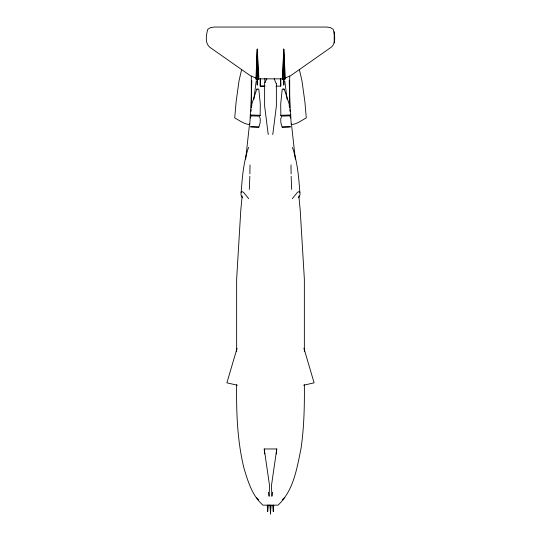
<?xml version="1.0" encoding="UTF-8"?>
<svg xmlns="http://www.w3.org/2000/svg" width="541" height="541" viewBox="0 0 541 541"><rect width="100%" height="100%" fill="white"/><g stroke="black" fill="none" stroke-linecap="round" stroke-linejoin="round"><path stroke-width="0.81" d="M284.634 78.222L290.483 75.808L331.302 47.175C336.292 42.976 334.723 34.793 333.222 29.356L330.524 27.665L326.838 27.05L214.162 27.05L210.476 27.665L207.778 29.356C206.277 34.793 204.708 42.976 209.698 47.175L250.517 75.808L256.366 78.222M290.99 164.89L291.099 173.85M248.596 147.341C243.274 162.537 242.118 178.943 240.975 194.909L242.348 197.769M267.863 505.24L267.667 511.522L267.268 505.24M273.536 505.24L273.333 511.522L272.941 505.24M264.772 86.134L260.221 86.12L260.295 78.519M260.262 86.134L260.329 78.533M270.73 505.362L270.5 513.95L270.04 505.362M268.059 505.24L267.667 511.522L267.464 505.24M273.732 505.24L273.333 511.522L273.137 505.24M280.847 115.409L280.705 104.055L282.219 89.123L284.208 89.103L289.083 103.764M270.96 505.362L270.5 513.95L270.27 505.362M249.847 176.292L249.313 189.472M249.901 173.85L250.01 164.89M251.802 80.636L251.166 101.769L249.766 124.504C244.214 124.41 239.514 120.393 234.72 117.911L236.113 101.769L239.068 80.636L241.658 69.451M269.12 496.53L269.519 485.453L264.224 448.962L276.776 448.962L276.275 453.96M258.226 79.216L257.259 49.143L255.9 79.216L258.625 79.216L258.801 76.768L257.259 49.143L256.299 79.216M284.701 79.216L283.741 49.143L282.375 79.216L285.1 79.216L285.276 76.768L283.741 49.143L282.774 79.216M242.152 195.991L240.792 210.246L236.647 279.095L236.647 351.745M245.668 159.088L249.557 123.869M272.076 495.651L272.414 492.317M250.26 117.999L250.564 115.483M251.071 111.29L251.267 109.613M251.47 107.936L251.876 104.582M253.857 99.395L256.197 81.028M276.776 448.962L271.481 485.453L271.88 496.53M258.869 127.108L250.598 126.824L258.869 127.108L260.12 122.841L260.289 119.04L259.349 116.132L251.078 115.842L251.484 115.99M237.086 348.201L226.895 382.832L237.323 385.219M266.503 79.655L266.754 78.864L264.623 83.287L264.623 106.016L268.167 134.141L268.715 134.141M251.917 103.764L256.792 89.103L258.781 89.123L260.295 104.055L260.153 115.409M298.652 197.769L300.025 194.909C298.882 178.943 297.726 162.537 292.404 147.341M292.316 198.696L297.394 192.407L299.092 191.5L300.012 192.312M236.647 384.692C236.302 412.756 237.276 441.064 244.032 468.432C248.042 481.632 252.187 495.779 262.967 505.159L278.033 505.159C293.547 490.721 296.935 468.411 301.006 448.617C304.096 427.451 304.569 406.048 304.353 384.692M282.402 499.783L284.674 497.402M284.181 89.123L283.43 89.17M240.988 192.312L241.908 191.5L243.606 192.407L248.684 198.696M289.523 115.99L289.922 115.842L281.651 116.132L280.711 119.04L280.88 122.841L282.132 127.108L290.402 126.824L282.132 127.108M280.549 115.328L290.943 114.956L290.416 115.145M303.677 385.219L314.105 382.832L303.914 348.201M276.032 86.127L280.779 86.12L280.705 78.519M258.497 78.851L282.503 78.851M272.285 134.141L272.833 134.141L276.377 106.016L276.377 83.287M260.221 86.12L264.968 86.127M268.823 505.193L270.5 505.193M257.32 89.164L256.819 89.123M260.451 115.328L250.057 114.956L250.584 115.145M256.326 497.402L258.598 499.783M276.005 83.287L274.246 78.864L274.497 79.655M299.342 69.451L301.932 80.636L304.887 101.769L306.28 117.911C301.486 120.393 296.786 124.41 291.234 124.504L289.834 101.769L289.198 80.636M284.803 81.028L287.143 99.395M289.124 104.582L289.53 107.936M289.733 109.613L289.929 111.29M290.436 115.483L290.74 117.999M291.443 123.869L295.332 159.088M264.224 448.962L264.725 453.96M268.586 492.317L268.924 495.651M298.848 195.991L300.208 210.246L304.353 279.095L304.353 351.745M291.687 189.472L291.153 176.292M280.671 78.533L280.738 86.134M334.21 31.655L334.21 42.874M289.699 76.017L289.699 107.747M283.971 80.142L283.971 85.018M283.741 49.143L283.741 79.216M283.504 80.142L283.504 85.018M264.86 78.513L264.86 82.658M257.496 80.142L257.496 85.018M257.259 49.143L257.259 79.216M257.029 80.142L257.029 85.018M251.301 76.017L251.301 107.747"/></g></svg>
